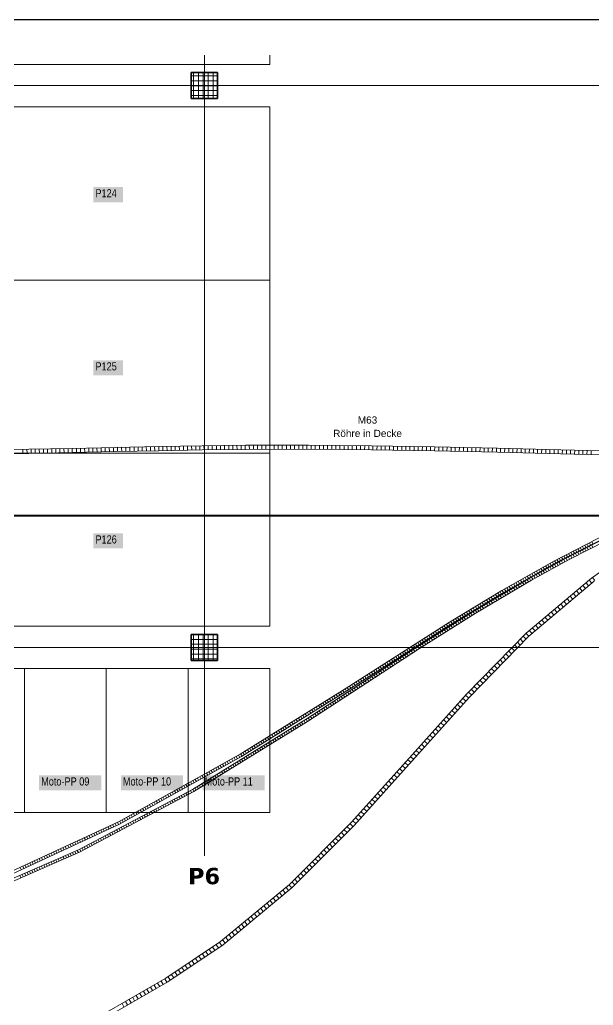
# Model space of a CAD drawing. Extents: x -882 to 613, y -179 to 366.
# Drawn here: x -178.9 to -3.4, y 63.8 to 365.5 of the extents above; entities that cross this region are included whole.
import ezdxf
from ezdxf.lldxf.tags import DXFTag

# ---------------------------------------------------------------- set-up
doc = ezdxf.new("R2010")
doc.units = 0
doc.layers.get('0').update_dxf_attribs({"lineweight": 13})
for name, color, linetype, lineweight, true_color in [('A-____-MATC-OTLN', 7, 'Strichpunkt - Mittel', 40, 0x0080ff), ('EL01_WAN_Röhre', 7, 'Continuous', 13, 0xff6666), ('EL01_WAN_Röhre Decke', 1, 'Continuous', 13, 0xff0000), ('EL01_WAN_Röhre Decke Typ', 1, 'Continuous', 13, 0xff0000), ('S-GRID-____-IDEN', 7, 'Continuous', 9, 0x5555aa)]:
    doc.layers.add(name, color=color, linetype=linetype, lineweight=lineweight, true_color=true_color)
for name, color, linetype, lineweight in [('C-PRKG-____-IDEN', 7, 'Continuous', 5), ('C-PRKG-____-OTLN', 7, 'Continuous', 9), ('S-COLS-____-MCUT', 7, 'Continuous', 35), ('S-COLS-____-OTLN', 7, 'Continuous', 9), ('S-GRID-____-OTLN', 7, 'Continuous', 5)]:
    doc.layers.add(name, color=color, linetype=linetype, lineweight=lineweight)
doc.styles.get("Standard").update_dxf_attribs({"font": 'arial.ttf'})
tags = doc.linetypes.add('_Rasterlinie_', pattern=[0.375, 0.2, -0.05, 0.075, -0.05]).pattern_tags.tags
tags[10:11] = [DXFTag(74, 4), DXFTag(75, 0), DXFTag(340, '0'), DXFTag(46, 1.0), DXFTag(50, 0.0), DXFTag(44, 0.0), DXFTag(45, 0.0)]
tags[8:9] = [DXFTag(74, 4), DXFTag(75, 0), DXFTag(340, '0'), DXFTag(46, 1.0), DXFTag(50, 0.0), DXFTag(44, 0.0), DXFTag(45, 0.0)]
tags[6:7] = [DXFTag(74, 4), DXFTag(75, 0), DXFTag(340, '0'), DXFTag(46, 1.0), DXFTag(50, 0.0), DXFTag(44, 0.0), DXFTag(45, 0.0)]
tags[4:5] = [DXFTag(74, 4), DXFTag(75, 0), DXFTag(340, '0'), DXFTag(46, 1.0), DXFTag(50, 0.0), DXFTag(44, 0.0), DXFTag(45, 0.0)]
tags = doc.linetypes.add('Strichpunkt - Mittel', pattern=[0.35, 0.15, -0.1, 0, -0.1]).pattern_tags.tags
tags[10:11] = [DXFTag(74, 4), DXFTag(75, 0), DXFTag(340, '0'), DXFTag(46, 1.0), DXFTag(50, 0.0), DXFTag(44, 0.0), DXFTag(45, 0.0)]
tags[8:9] = [DXFTag(74, 4), DXFTag(75, 0), DXFTag(340, '0'), DXFTag(46, 1.0), DXFTag(50, 0.0), DXFTag(44, 0.0), DXFTag(45, 0.0)]
tags[6:7] = [DXFTag(74, 4), DXFTag(75, 0), DXFTag(340, '0'), DXFTag(46, 1.0), DXFTag(50, 0.0), DXFTag(44, 0.0), DXFTag(45, 0.0)]
tags[4:5] = [DXFTag(74, 4), DXFTag(75, 0), DXFTag(340, '0'), DXFTag(46, 1.0), DXFTag(50, 0.0), DXFTag(44, 0.0), DXFTag(45, 0.0)]

# ---------------------------------------------------------------- blocks, each defined once
blk = doc.blocks.new('Referenz-A0UJ2JE1XE', base_point=(-855.98, -164.75))
at = {"layer": 'A-____-MATC-OTLN', "color": 0, "linetype": 'Strichpunkt - Mittel', "ltscale": 0.4}
blk.add_line((-855.98, 213.76), (368.1, 213.76), dxfattribs=at)
at = {"layer": 'C-PRKG-____-IDEN', "color": 7, "linetype": 'Continuous', "ltscale": 0.13, "true_color": 0xffffff}
for points in [[(-156.33, 309.67), (-147.25, 309.67), (-156.33, 314.27)], [(-147.25, 309.67), (-156.33, 314.27), (-147.25, 314.27)], [(-156.33, 256.69), (-147.25, 256.69), (-156.33, 261.28)], [(-147.25, 256.69), (-156.33, 261.28), (-147.25, 261.28)], [(-156.33, 203.7), (-147.25, 203.7), (-156.33, 208.29)], [(-147.25, 203.7), (-156.33, 208.29), (-147.25, 208.29)], [(-172.93, 129.61), (-153.91, 129.61), (-172.93, 134.2)], [(-153.91, 129.61), (-172.93, 134.2), (-153.91, 134.2)], [(-147.93, 129.61), (-128.91, 129.61), (-147.93, 134.2)], [(-128.91, 129.61), (-147.93, 134.2), (-128.91, 134.2)], [(-122.93, 129.61), (-103.91, 129.61), (-122.93, 134.2)], [(-103.91, 129.61), (-122.93, 134.2), (-103.91, 134.2)]]:
    blk.add_solid(points, dxfattribs=at)
at = {"layer": 'C-PRKG-____-OTLN', "color": 0, "linetype": 'Continuous', "ltscale": 0.13}
for p, q in [((-102.37, 354.65), (-102.37, 351.86)), ((-102.37, 351.86), (-102.37, 354.65)), ((-102.37, 354.65), (-102.37, 351.86)), ((-102.37, 351.86), (-202.37, 351.86)), ((-202.37, 351.86), (-102.37, 351.86)), ((-102.37, 351.86), (-202.37, 351.86)), ((-102.37, 351.86), (-102.37, 351.86)), ((-102.37, 338.83), (-202.37, 338.83)), ((-102.37, 338.83), (-202.37, 338.83)), ((-202.37, 338.83), (-102.37, 338.83)), ((-102.37, 338.83), (-102.37, 285.84)), ((-102.37, 285.84), (-102.37, 338.83)), ((-102.37, 338.83), (-102.37, 285.84)), ((-102.37, 338.83), (-102.37, 338.83)), ((-102.37, 285.84), (-202.37, 285.84)), ((-102.37, 285.84), (-202.37, 285.84)), ((-202.37, 285.84), (-102.37, 285.84)), ((-102.37, 285.84), (-202.37, 285.84)), ((-202.37, 285.84), (-102.37, 285.84)), ((-102.37, 285.84), (-202.37, 285.84)), ((-102.37, 285.84), (-102.37, 232.85)), ((-102.37, 232.85), (-102.37, 285.84)), ((-102.37, 285.84), (-102.37, 232.85)), ((-102.37, 285.84), (-102.37, 285.84)), ((-102.37, 285.84), (-102.37, 285.84)), ((-102.37, 232.85), (-202.37, 232.85)), ((-102.37, 232.85), (-202.37, 232.85)), ((-202.37, 232.85), (-102.37, 232.85)), ((-102.37, 232.85), (-202.37, 232.85)), ((-202.37, 232.85), (-102.37, 232.85)), ((-102.37, 232.85), (-202.37, 232.85)), ((-102.37, 232.85), (-102.37, 179.87)), ((-102.37, 179.86), (-102.37, 232.85)), ((-102.37, 232.85), (-102.37, 179.87)), ((-102.37, 232.85), (-102.37, 232.85)), ((-102.37, 232.85), (-102.37, 232.85)), ((-102.37, 179.87), (-202.37, 179.87)), ((-102.37, 179.87), (-202.37, 179.87)), ((-202.37, 179.86), (-102.37, 179.86)), ((-102.37, 179.86), (-102.37, 179.87)), ((-177.37, 166.87), (-202.37, 166.87)), ((-202.37, 166.87), (-177.37, 166.87)), ((-177.37, 166.86), (-202.37, 166.86)), ((-152.37, 166.87), (-177.37, 166.87)), ((-177.37, 166.87), (-152.37, 166.87)), ((-177.37, 166.87), (-177.37, 166.86)), ((-177.37, 166.86), (-177.37, 166.87)), ((-177.37, 166.86), (-177.37, 122.87)), ((-152.37, 166.86), (-177.37, 166.86)), ((-177.37, 166.86), (-177.37, 122.87)), ((-177.37, 122.87), (-177.37, 166.86)), ((-177.37, 166.86), (-177.37, 122.87)), ((-177.37, 122.87), (-177.37, 166.86)), ((-177.37, 166.86), (-177.37, 122.87)), ((-127.37, 166.87), (-152.37, 166.87)), ((-152.37, 166.87), (-127.37, 166.87)), ((-152.37, 166.87), (-152.37, 166.86)), ((-152.37, 166.86), (-152.37, 166.87)), ((-152.37, 166.86), (-152.37, 122.87)), ((-127.37, 166.86), (-152.37, 166.86)), ((-152.37, 166.86), (-152.37, 122.87)), ((-152.37, 122.87), (-152.37, 166.86)), ((-152.37, 166.86), (-152.37, 122.87)), ((-152.37, 122.87), (-152.37, 166.86)), ((-152.37, 166.86), (-152.37, 122.87)), ((-102.37, 166.87), (-127.37, 166.87)), ((-127.37, 166.87), (-102.37, 166.87)), ((-127.37, 166.87), (-127.37, 166.86)), ((-127.37, 166.86), (-127.37, 166.87)), ((-127.37, 166.86), (-127.37, 122.87)), ((-102.37, 166.86), (-127.37, 166.86)), ((-127.37, 166.86), (-127.37, 122.87)), ((-127.37, 122.87), (-127.37, 166.86)), ((-127.37, 166.86), (-127.37, 122.87)), ((-127.37, 122.87), (-127.37, 166.86)), ((-127.37, 166.86), (-127.37, 122.87)), ((-102.37, 166.86), (-102.37, 166.87)), ((-102.37, 166.86), (-102.37, 122.87)), ((-102.37, 122.87), (-102.37, 166.86)), ((-102.37, 166.86), (-102.37, 122.87)), ((-177.37, 122.87), (-202.37, 122.87)), ((-202.37, 122.87), (-177.37, 122.87)), ((-177.37, 122.87), (-202.37, 122.87)), ((-152.37, 122.87), (-177.37, 122.87)), ((-177.37, 122.87), (-152.37, 122.87)), ((-152.37, 122.87), (-177.37, 122.87)), ((-177.37, 122.87), (-177.37, 122.87)), ((-177.37, 122.87), (-177.37, 122.87)), ((-127.37, 122.87), (-152.37, 122.87)), ((-152.37, 122.87), (-127.37, 122.87)), ((-127.37, 122.87), (-152.37, 122.87)), ((-152.37, 122.87), (-152.37, 122.87)), ((-152.37, 122.87), (-152.37, 122.87)), ((-102.37, 122.87), (-127.37, 122.87)), ((-127.37, 122.87), (-102.37, 122.87)), ((-102.37, 122.87), (-127.37, 122.87)), ((-127.37, 122.87), (-127.37, 122.87)), ((-127.37, 122.87), (-127.37, 122.87)), ((-102.37, 122.87), (-102.37, 122.87))]:
    blk.add_line(p, q, dxfattribs=at)
at = {"layer": 'S-COLS-____-MCUT', "color": 0, "linetype": 'Continuous', "ltscale": 0.35}
for p, q in [((-118.37, 349.36), (-126.37, 349.36)), ((-126.37, 349.36), (-126.37, 341.36)), ((-118.37, 341.36), (-118.37, 349.36)), ((-126.37, 341.36), (-118.37, 341.36)), ((-118.37, 177.36), (-126.37, 177.36)), ((-126.37, 177.36), (-126.37, 169.36)), ((-118.37, 169.36), (-118.37, 177.36)), ((-126.37, 169.36), (-118.37, 169.36))]:
    blk.add_line(p, q, dxfattribs=at)
at = {"layer": 'S-COLS-____-OTLN', "color": 0, "linetype": 'Continuous', "ltscale": 0.13}
for p, q in [((-126.37, 348.33), (-118.37, 348.33)), ((-125.71, 341.36), (-125.71, 349.36)), ((-124.21, 341.36), (-124.21, 349.36)), ((-122.71, 341.36), (-122.71, 349.36)), ((-121.21, 341.36), (-121.21, 349.36)), ((-119.71, 341.36), (-119.71, 349.36)), ((-126.37, 346.83), (-118.37, 346.83)), ((-126.37, 345.33), (-118.37, 345.33)), ((-126.37, 343.83), (-118.37, 343.83)), ((-126.37, 342.33), (-118.37, 342.33)), ((-126.37, 177.33), (-118.37, 177.33)), ((-126.37, 175.83), (-118.37, 175.83)), ((-125.71, 169.36), (-125.71, 177.36)), ((-124.21, 169.36), (-124.21, 177.36)), ((-122.71, 169.36), (-122.71, 177.36)), ((-121.21, 169.36), (-121.21, 177.36)), ((-119.71, 169.36), (-119.71, 177.36)), ((-126.37, 174.33), (-118.37, 174.33)), ((-126.37, 172.83), (-118.37, 172.83)), ((-126.37, 171.33), (-118.37, 171.33)), ((-126.37, 169.83), (-118.37, 169.83))]:
    blk.add_line(p, q, dxfattribs=at)
at = {"layer": 'S-GRID-____-OTLN', "color": 0, "linetype": '_Rasterlinie_', "ltscale": 0.13}
for p, q in [((-122.37, 109.57), (-122.37, 354.65)), ((-855.98, 345.36), (38.06, 345.36)), ((-855.98, 173.36), (368.1, 173.36))]:
    blk.add_line(p, q, dxfattribs=at)
at = {"layer": 'C-PRKG-____-IDEN', "color": 0, "linetype": 'Continuous', "ltscale": 0.13, "char_height": 2.5, "attachment_point": 1}
for s, insert in [('{\\W0.8;\\fArial;P124}', (-155.7, 313.65)), ('{\\W0.8;\\fArial;P125}', (-155.7, 260.66)), ('{\\W0.8;\\fArial;P126}', (-155.7, 207.67)), ('{\\W0.8;\\fArial;Moto-PP 09}', (-172.3, 133.58)), ('{\\W0.8;\\fArial;Moto-PP 10}', (-147.3, 133.58)), ('{\\W0.8;\\fArial;Moto-PP 11}', (-122.3, 133.58))]:
    blk.add_mtext(s, dxfattribs=dict(at, insert=insert))
at = {"layer": 'S-GRID-____-IDEN', "color": 0, "linetype": 'Continuous', "lineweight": 5, "ltscale": 0.13, "insert": (-127.37, 105.86), "char_height": 5, "attachment_point": 1}
blk.add_mtext('{\\fVerdana|b1|i0;P6}', dxfattribs=at)
blk = doc.blocks.new('Flexrohr-A0UJ2JF7XE', base_point=(-297.98, -71.15))
at = {"color": 0, "linetype": 'ByBlock', "lineweight": -2, "ltscale": 0.13}
for p, q in [((4.6, 200.6), (-3.93, 194.6)), ((-3.93, 194.6), (-23.94, 177.68)), ((-3.14, 193.62), (-23.08, 176.76)), ((-5.6, 193.14), (-4.86, 192.22)), ((-4.64, 193.96), (-3.89, 193.03)), ((-3.66, 194.75), (-2.92, 193.82)), ((-8.49, 190.7), (-7.74, 189.78)), ((-7.53, 191.51), (-6.78, 190.6)), ((-6.57, 192.33), (-5.82, 191.41)), ((-12.35, 187.43), (-11.58, 186.53)), ((-11.38, 188.25), (-10.62, 187.35)), ((-10.42, 189.06), (-9.66, 188.16)), ((-9.46, 189.88), (-8.7, 188.97)), ((-16.2, 184.17), (-15.42, 183.28)), ((-15.24, 184.99), (-14.46, 184.1)), ((-14.27, 185.8), (-13.5, 184.91)), ((-13.31, 186.62), (-12.54, 185.72)), ((-19.09, 181.73), (-18.3, 180.85)), ((-18.13, 182.54), (-17.34, 181.66)), ((-17.17, 183.36), (-16.38, 182.47)), ((-22.95, 178.47), (-22.14, 177.6)), ((-21.98, 179.28), (-21.18, 178.41)), ((-21.02, 180.1), (-20.22, 179.22)), ((-20.06, 180.91), (-19.26, 180.04)), ((-23.94, 177.68), (-42.21, 159.01)), ((-23.08, 176.76), (-41.29, 158.15)), ((-25.68, 175.85), (-24.86, 174.99)), ((-24.79, 176.75), (-23.98, 175.89)), ((-23.91, 177.65), (-23.1, 176.79)), ((-29.21, 172.24), (-28.38, 171.39)), ((-28.32, 173.14), (-27.5, 172.29)), ((-27.44, 174.05), (-26.62, 173.19)), ((-26.56, 174.95), (-25.74, 174.09)), ((-31.86, 169.54), (-31.02, 168.69)), ((-30.97, 170.44), (-30.14, 169.59)), ((-30.09, 171.34), (-29.26, 170.49)), ((-34.5, 166.83), (-33.66, 166)), ((-33.62, 167.73), (-32.78, 166.9)), ((-32.74, 168.64), (-31.9, 167.8)), ((-38.03, 163.22), (-37.18, 162.4)), ((-37.15, 164.13), (-36.3, 163.3)), ((-36.27, 165.03), (-35.42, 164.2)), ((-35.39, 165.93), (-34.54, 165.1)), ((-40.68, 160.52), (-39.82, 159.7)), ((-39.8, 161.42), (-38.94, 160.6)), ((-38.92, 162.32), (-38.06, 161.5)), ((-42.21, 159.01), (-59.71, 139.43)), ((-41.29, 158.15), (-58.77, 138.59)), ((-43.28, 157.76), (-42.41, 156.96)), ((-42.44, 158.7), (-41.57, 157.89)), ((-41.57, 159.62), (-40.7, 158.81)), ((-46.64, 154), (-45.77, 153.2)), ((-45.8, 154.94), (-44.93, 154.14)), ((-44.96, 155.88), (-44.09, 155.08)), ((-44.12, 156.82), (-43.25, 156.02)), ((-49.16, 151.18), (-48.28, 150.38)), ((-48.32, 152.12), (-47.45, 151.32)), ((-47.48, 153.06), (-46.61, 152.26)), ((-51.68, 148.36), (-50.8, 147.57)), ((-50.84, 149.3), (-49.96, 148.5)), ((-50, 150.24), (-49.12, 149.44)), ((-54.2, 145.55), (-53.32, 144.75)), ((-53.36, 146.49), (-52.48, 145.69)), ((-52.52, 147.42), (-51.64, 146.63)), ((-56.72, 142.73), (-55.84, 141.93)), ((-55.88, 143.67), (-55, 142.87)), ((-55.04, 144.61), (-54.16, 143.81)), ((-59.71, 139.43), (-77.42, 119.75)), ((-60.08, 138.97), (-59.2, 138.18)), ((-59.24, 139.91), (-58.36, 139.11)), ((-58.4, 140.85), (-57.52, 140.05)), ((-57.56, 141.79), (-56.68, 140.99)), ((-58.77, 138.59), (-76.51, 118.88)), ((-62.61, 136.16), (-61.73, 135.37)), ((-61.76, 137.1), (-60.88, 136.3)), ((-60.92, 138.03), (-60.04, 137.24)), ((-65.13, 133.35), (-64.26, 132.55)), ((-64.29, 134.29), (-63.41, 133.49)), ((-63.45, 135.22), (-62.57, 134.43)), ((-67.66, 130.54), (-66.79, 129.74)), ((-66.82, 131.48), (-65.94, 130.68)), ((-65.97, 132.42), (-65.1, 131.62)), ((-71.03, 126.8), (-70.16, 125.99)), ((-70.19, 127.73), (-69.32, 126.93)), ((-69.34, 128.67), (-68.47, 127.87)), ((-68.5, 129.61), (-67.63, 128.8)), ((-73.55, 123.99), (-72.69, 123.18)), ((-72.71, 124.93), (-71.85, 124.12)), ((-71.87, 125.86), (-71, 125.06)), ((-76.08, 121.18), (-75.22, 120.37)), ((-75.24, 122.12), (-74.38, 121.31)), ((-74.4, 123.05), (-73.53, 122.24)), ((-77.42, 119.75), (-96.32, 100.77)), ((-76.51, 118.88), (-95.47, 99.84)), ((-78.67, 118.44), (-77.82, 117.62)), ((-77.79, 119.33), (-76.93, 118.51)), ((-76.92, 120.25), (-76.06, 119.43)), ((-82.22, 114.87), (-81.38, 114.04)), ((-81.34, 115.76), (-80.49, 114.94)), ((-80.45, 116.66), (-79.6, 115.83)), ((-79.56, 117.55), (-78.71, 116.73)), ((-84.89, 112.2), (-84.05, 111.36)), ((-84, 113.09), (-83.16, 112.25)), ((-83.11, 113.98), (-82.27, 113.15)), ((-88.44, 108.63), (-87.61, 107.78)), ((-87.55, 109.52), (-86.72, 108.68)), ((-86.66, 110.42), (-85.83, 109.57)), ((-85.77, 111.31), (-84.94, 110.47)), ((-91.1, 105.96), (-90.28, 105.1)), ((-90.21, 106.85), (-89.39, 105.99)), ((-89.32, 107.74), (-88.5, 106.89)), ((-93.76, 103.28), (-92.96, 102.42)), ((-92.87, 104.18), (-92.06, 103.31)), ((-91.99, 105.07), (-91.17, 104.21)), ((-96.32, 100.77), (-117.39, 83.29)), ((-95.47, 99.84), (-116.63, 82.28)), ((-97.4, 99.82), (-96.61, 98.94)), ((-96.44, 100.62), (-95.64, 99.75)), ((-95.54, 101.5), (-94.74, 100.63)), ((-94.65, 102.39), (-93.85, 101.52)), ((-101.28, 96.61), (-100.5, 95.72)), ((-100.31, 97.41), (-99.53, 96.52)), ((-99.34, 98.21), (-98.55, 97.33)), ((-98.37, 99.02), (-97.58, 98.13)), ((-104.18, 94.2), (-103.41, 93.3)), ((-103.21, 95), (-102.44, 94.1)), ((-102.24, 95.81), (-101.47, 94.91)), ((-108.05, 90.99), (-107.3, 90.07)), ((-107.08, 91.79), (-106.33, 90.88)), ((-106.12, 92.59), (-105.35, 91.69)), ((-105.15, 93.4), (-104.38, 92.49)), ((-111.92, 87.78), (-111.18, 86.85)), ((-110.95, 88.58), (-110.21, 87.66)), ((-109.99, 89.38), (-109.24, 88.46)), ((-109.02, 90.18), (-108.27, 89.27)), ((-115.79, 84.56), (-115.07, 83.62)), ((-114.83, 85.37), (-114.1, 84.43)), ((-113.86, 86.17), (-113.13, 85.24)), ((-112.89, 86.97), (-112.16, 86.04)), ((-117.39, 83.29), (-134.19, 72.06)), ((-116.63, 82.28), (-133.53, 70.99)), ((-119.85, 81.6), (-119.14, 80.65)), ((-118.8, 82.3), (-118.09, 81.35)), ((-117.76, 83), (-117.04, 82.05)), ((-116.76, 83.76), (-116.04, 82.82)), ((-124.03, 78.81), (-123.35, 77.84)), ((-122.98, 79.51), (-122.3, 78.54)), ((-121.94, 80.2), (-121.25, 79.24)), ((-120.89, 80.9), (-120.19, 79.94)), ((-128.2, 76.02), (-127.55, 75.03)), ((-127.16, 76.71), (-126.5, 75.73)), ((-126.12, 77.41), (-125.45, 76.43)), ((-125.07, 78.11), (-124.4, 77.14)), ((-133.43, 72.52), (-132.8, 71.52)), ((-132.38, 73.22), (-131.75, 72.22)), ((-131.34, 73.92), (-130.7, 72.92)), ((-130.29, 74.62), (-129.65, 73.63)), ((-129.25, 75.32), (-128.6, 74.33)), ((-134.19, 72.06), (-152.17, 61.71)), ((-133.53, 70.99), (-151.57, 60.6)), ((-137.76, 69.96), (-137.14, 68.95)), ((-136.67, 70.59), (-136.05, 69.58)), ((-135.58, 71.22), (-134.96, 70.21)), ((-134.49, 71.85), (-133.86, 70.84)), ((-143.21, 66.82), (-142.61, 65.8)), ((-142.12, 67.45), (-141.52, 66.43)), ((-141.03, 68.08), (-140.42, 67.06)), ((-139.94, 68.71), (-139.33, 67.69)), ((-138.85, 69.34), (-138.24, 68.32)), ((-147.57, 64.31), (-146.99, 63.28)), ((-146.48, 64.94), (-145.89, 63.91)), ((-145.39, 65.57), (-144.8, 64.54)), ((-144.3, 66.2), (-143.71, 65.17))]:
    blk.add_line(p, q, dxfattribs=at)
blk = doc.blocks.new('Flexrohr-A0UJ2JGBXE', base_point=(-346.19, 65.98))
at = {"color": 0, "linetype": 'ByBlock', "lineweight": -2, "ltscale": 0.13}
for p, q in [((0.52, 206.9), (-11.14, 201.01)), ((0.87, 206.18), (-10.77, 200.3)), ((-8.16, 202.48), (-7.82, 201.82)), ((-7.45, 202.85), (-7.11, 202.18)), ((-6.73, 203.21), (-6.39, 202.54)), ((-6.02, 203.57), (-5.68, 202.9)), ((-5.31, 203.93), (-4.97, 203.26)), ((-4.59, 204.29), (-4.26, 203.62)), ((-3.88, 204.65), (-3.54, 203.98)), ((-11.14, 201.01), (-22.7, 194.66)), ((-10.77, 200.3), (-22.31, 193.96)), ((-13.83, 199.5), (-13.47, 198.84)), ((-13.13, 199.89), (-12.77, 199.22)), ((-12.43, 200.27), (-12.07, 199.61)), ((-11.72, 200.66), (-11.37, 199.99)), ((-11.02, 201.04), (-10.67, 200.37)), ((-10.31, 201.4), (-9.96, 200.73)), ((-9.59, 201.76), (-9.24, 201.09)), ((-8.88, 202.12), (-8.53, 201.46)), ((-19.44, 196.42), (-19.07, 195.76)), ((-18.74, 196.81), (-18.37, 196.15)), ((-18.04, 197.19), (-17.67, 196.53)), ((-17.34, 197.58), (-16.97, 196.92)), ((-16.63, 197.96), (-16.27, 197.3)), ((-15.93, 198.35), (-15.57, 197.69)), ((-15.23, 198.73), (-14.87, 198.07)), ((-14.53, 199.12), (-14.17, 198.46)), ((-22.7, 194.66), (-39.92, 184.45)), ((-22.31, 193.96), (-39.5, 183.77)), ((-25.01, 193.26), (-24.63, 192.61)), ((-24.32, 193.67), (-23.94, 193.02)), ((-23.63, 194.08), (-23.26, 193.43)), ((-22.94, 194.49), (-22.57, 193.83)), ((-22.25, 194.88), (-21.87, 194.23)), ((-21.55, 195.26), (-21.17, 194.61)), ((-20.84, 195.65), (-20.47, 195)), ((-20.14, 196.04), (-19.77, 195.38)), ((-29.83, 190.41), (-29.44, 189.76)), ((-29.14, 190.81), (-28.76, 190.17)), ((-28.45, 191.22), (-28.07, 190.57)), ((-27.76, 191.63), (-27.38, 190.98)), ((-27.07, 192.04), (-26.69, 191.39)), ((-26.38, 192.45), (-26.01, 191.8)), ((-25.7, 192.85), (-25.32, 192.2)), ((-35.33, 187.14), (-34.94, 186.5)), ((-34.64, 187.55), (-34.26, 186.91)), ((-33.95, 187.96), (-33.57, 187.31)), ((-33.27, 188.37), (-32.88, 187.72)), ((-32.58, 188.77), (-32.19, 188.13)), ((-31.89, 189.18), (-31.51, 188.54)), ((-31.2, 189.59), (-30.82, 188.94)), ((-30.51, 190), (-30.13, 189.35)), ((-39.92, 184.45), (-57.03, 173.66)), ((-40.14, 184.28), (-39.75, 183.64)), ((-39.46, 184.69), (-39.07, 184.05)), ((-38.77, 185.1), (-38.38, 184.46)), ((-38.08, 185.51), (-37.69, 184.87)), ((-37.39, 185.92), (-37, 185.28)), ((-36.71, 186.33), (-36.32, 185.68)), ((-36.02, 186.73), (-35.63, 186.09)), ((-39.5, 183.77), (-56.6, 172.99)), ((-44.88, 181.29), (-44.48, 180.65)), ((-44.2, 181.72), (-43.81, 181.08)), ((-43.53, 182.15), (-43.13, 181.51)), ((-42.85, 182.57), (-42.46, 181.93)), ((-42.17, 183), (-41.78, 182.36)), ((-41.5, 183.43), (-41.1, 182.79)), ((-40.82, 183.85), (-40.43, 183.21)), ((-49.62, 178.31), (-49.22, 177.67)), ((-48.94, 178.73), (-48.54, 178.1)), ((-48.27, 179.16), (-47.87, 178.52)), ((-47.59, 179.59), (-47.19, 178.95)), ((-46.91, 180.01), (-46.51, 179.38)), ((-46.23, 180.44), (-45.84, 179.8)), ((-45.56, 180.87), (-45.16, 180.23)), ((-54.36, 175.32), (-53.95, 174.69)), ((-53.68, 175.75), (-53.28, 175.11)), ((-53, 176.17), (-52.6, 175.54)), ((-52.33, 176.6), (-51.92, 175.97)), ((-51.65, 177.03), (-51.25, 176.39)), ((-50.97, 177.45), (-50.57, 176.82)), ((-50.3, 177.88), (-49.89, 177.24)), ((-57.03, 173.66), (-91.27, 151.38)), ((-56.6, 172.99), (-90.84, 150.7)), ((-59.07, 172.3), (-58.67, 171.67)), ((-58.4, 172.74), (-58, 172.11)), ((-57.73, 173.18), (-57.33, 172.54)), ((-57.06, 173.61), (-56.66, 172.98)), ((-56.39, 174.04), (-55.98, 173.41)), ((-55.71, 174.47), (-55.3, 173.83)), ((-55.03, 174.89), (-54.63, 174.26)), ((-63.77, 169.25), (-63.36, 168.62)), ((-63.1, 169.69), (-62.69, 169.05)), ((-62.43, 170.12), (-62.02, 169.49)), ((-61.76, 170.56), (-61.35, 169.93)), ((-61.09, 171), (-60.68, 170.36)), ((-60.42, 171.43), (-60.01, 170.8)), ((-59.75, 171.87), (-59.34, 171.24)), ((-68.46, 166.2), (-68.05, 165.56)), ((-67.79, 166.63), (-67.38, 166)), ((-67.12, 167.07), (-66.71, 166.44)), ((-66.45, 167.5), (-66.04, 166.87)), ((-65.78, 167.94), (-65.37, 167.31)), ((-65.11, 168.38), (-64.7, 167.74)), ((-64.44, 168.81), (-64.03, 168.18)), ((-73.15, 163.14), (-72.75, 162.51)), ((-72.48, 163.58), (-72.08, 162.94)), ((-71.81, 164.01), (-71.41, 163.38)), ((-71.14, 164.45), (-70.74, 163.82)), ((-70.47, 164.89), (-70.07, 164.25)), ((-69.8, 165.32), (-69.4, 164.69)), ((-69.13, 165.76), (-68.73, 165.13)), ((-77.85, 160.09), (-77.44, 159.45)), ((-77.18, 160.52), (-76.77, 159.89)), ((-76.51, 160.96), (-76.1, 160.33)), ((-75.83, 161.4), (-75.43, 160.76)), ((-75.16, 161.83), (-74.76, 161.2)), ((-74.49, 162.27), (-74.09, 161.64)), ((-73.82, 162.71), (-73.42, 162.07)), ((-82.54, 157.03), (-82.13, 156.4)), ((-81.87, 157.47), (-81.46, 156.84)), ((-81.2, 157.91), (-80.79, 157.27)), ((-80.53, 158.34), (-80.12, 157.71)), ((-79.86, 158.78), (-79.45, 158.14)), ((-79.19, 159.22), (-78.78, 158.58)), ((-78.52, 159.65), (-78.11, 159.02)), ((-87.23, 153.98), (-86.83, 153.34)), ((-86.56, 154.42), (-86.16, 153.78)), ((-85.89, 154.85), (-85.49, 154.22)), ((-85.22, 155.29), (-84.82, 154.65)), ((-84.55, 155.72), (-84.15, 155.09)), ((-83.88, 156.16), (-83.48, 155.53)), ((-83.21, 156.6), (-82.8, 155.96)), ((-91.27, 151.38), (-126, 129.9)), ((-91.93, 150.94), (-91.53, 150.31)), ((-91.25, 151.36), (-90.85, 150.73)), ((-90.58, 151.8), (-90.18, 151.16)), ((-89.91, 152.23), (-89.51, 151.6)), ((-89.24, 152.67), (-88.84, 152.04)), ((-88.57, 153.11), (-88.17, 152.47)), ((-87.9, 153.54), (-87.5, 152.91)), ((-90.84, 150.7), (-125.6, 129.21)), ((-96.69, 148), (-96.3, 147.36)), ((-96.01, 148.42), (-95.62, 147.78)), ((-95.33, 148.84), (-94.93, 148.2)), ((-94.65, 149.26), (-94.25, 148.62)), ((-93.97, 149.68), (-93.57, 149.04)), ((-93.29, 150.1), (-92.89, 149.46)), ((-92.61, 150.52), (-92.21, 149.88)), ((-101.45, 145.05), (-101.06, 144.41)), ((-100.77, 145.47), (-100.38, 144.83)), ((-100.09, 145.89), (-99.7, 145.25)), ((-99.41, 146.31), (-99.02, 145.67)), ((-98.73, 146.73), (-98.34, 146.1)), ((-98.05, 147.16), (-97.66, 146.52)), ((-97.37, 147.58), (-96.98, 146.94)), ((-106.22, 142.11), (-105.82, 141.47)), ((-105.54, 142.53), (-105.14, 141.89)), ((-104.86, 142.95), (-104.46, 142.31)), ((-104.18, 143.37), (-103.78, 142.73)), ((-103.5, 143.79), (-103.1, 143.15)), ((-102.82, 144.21), (-102.42, 143.57)), ((-102.13, 144.63), (-101.74, 143.99)), ((-110.98, 139.16), (-110.59, 138.52)), ((-110.3, 139.58), (-109.91, 138.94)), ((-109.62, 140), (-109.23, 139.36)), ((-108.94, 140.43), (-108.55, 139.78)), ((-108.26, 140.85), (-107.87, 140.2)), ((-107.58, 141.27), (-107.19, 140.62)), ((-106.9, 141.69), (-106.51, 141.04)), ((-116.42, 135.8), (-116.03, 135.15)), ((-115.74, 136.22), (-115.35, 135.57)), ((-115.06, 136.64), (-114.67, 135.99)), ((-114.38, 137.06), (-113.99, 136.41)), ((-113.7, 137.48), (-113.31, 136.83)), ((-113.02, 137.9), (-112.63, 137.26)), ((-112.34, 138.32), (-111.95, 137.68)), ((-111.66, 138.74), (-111.27, 138.1)), ((-121.18, 132.85), (-120.8, 132.2)), ((-120.5, 133.27), (-120.12, 132.62)), ((-119.82, 133.7), (-119.44, 133.05)), ((-119.14, 134.12), (-118.76, 133.47)), ((-118.46, 134.54), (-118.08, 133.89)), ((-117.78, 134.96), (-117.4, 134.31)), ((-117.1, 135.38), (-116.72, 134.73)), ((-126, 129.9), (-160.9, 111.37)), ((-125.94, 129.91), (-125.56, 129.26)), ((-125.26, 130.33), (-124.88, 129.68)), ((-124.58, 130.75), (-124.2, 130.1)), ((-123.9, 131.17), (-123.52, 130.52)), ((-123.22, 131.59), (-122.84, 130.94)), ((-122.54, 132.01), (-122.16, 131.36)), ((-121.86, 132.43), (-121.48, 131.78)), ((-125.6, 129.21), (-160.56, 110.65)), ((-131.58, 126.91), (-131.22, 126.25)), ((-130.88, 127.28), (-130.51, 126.63)), ((-130.17, 127.66), (-129.8, 127)), ((-129.47, 128.03), (-129.1, 127.38)), ((-128.76, 128.41), (-128.39, 127.75)), ((-128.05, 128.78), (-127.68, 128.13)), ((-127.35, 129.16), (-126.98, 128.5)), ((-126.64, 129.53), (-126.27, 128.88)), ((-137.23, 123.91), (-136.87, 123.25)), ((-136.52, 124.29), (-136.16, 123.63)), ((-135.82, 124.66), (-135.46, 124)), ((-135.11, 125.04), (-134.75, 124.38)), ((-134.41, 125.41), (-134.04, 124.75)), ((-133.7, 125.79), (-133.34, 125.13)), ((-132.99, 126.16), (-132.63, 125.5)), ((-132.29, 126.53), (-131.92, 125.88)), ((-142.88, 120.92), (-142.52, 120.25)), ((-142.17, 121.29), (-141.82, 120.63)), ((-141.46, 121.67), (-141.11, 121)), ((-140.76, 122.04), (-140.4, 121.38)), ((-140.05, 122.41), (-139.7, 121.75)), ((-139.35, 122.79), (-138.99, 122.13)), ((-138.64, 123.16), (-138.28, 122.5)), ((-137.93, 123.54), (-137.58, 122.88)), ((-148.52, 117.92), (-148.18, 117.25)), ((-147.82, 118.29), (-147.47, 117.63)), ((-147.11, 118.67), (-146.76, 118)), ((-146.4, 119.04), (-146.06, 118.38)), ((-145.7, 119.42), (-145.35, 118.75)), ((-144.99, 119.79), (-144.64, 119.13)), ((-144.29, 120.17), (-143.94, 119.5)), ((-143.58, 120.54), (-143.23, 119.88)), ((-154.17, 114.92), (-153.83, 114.25)), ((-153.46, 115.3), (-153.13, 114.62)), ((-152.76, 115.67), (-152.42, 115)), ((-152.05, 116.05), (-151.71, 115.38)), ((-151.35, 116.42), (-151.01, 115.75)), ((-150.64, 116.8), (-150.3, 116.13)), ((-149.93, 117.17), (-149.59, 116.5)), ((-149.23, 117.54), (-148.88, 116.88)), ((-159.81, 111.93), (-159.49, 111.25)), ((-159.11, 112.3), (-158.78, 111.62)), ((-158.4, 112.67), (-158.07, 112)), ((-157.7, 113.05), (-157.37, 112.37)), ((-156.99, 113.42), (-156.66, 112.75)), ((-156.29, 113.8), (-155.95, 113.12)), ((-155.58, 114.17), (-155.25, 113.5)), ((-154.87, 114.55), (-154.54, 113.87)), ((-160.9, 111.37), (-196.7, 95.81)), ((-160.56, 110.65), (-196.41, 95.06)), ((-167.1, 108.66), (-166.78, 107.97)), ((-166.36, 108.97), (-166.05, 108.29)), ((-165.63, 109.29), (-165.31, 108.61)), ((-164.9, 109.61), (-164.58, 108.93)), ((-164.17, 109.93), (-163.85, 109.25)), ((-163.44, 110.25), (-163.11, 109.57)), ((-162.7, 110.57), (-162.38, 109.89)), ((-161.97, 110.88), (-161.65, 110.21)), ((-161.24, 111.2), (-160.91, 110.53)), ((-160.52, 111.55), (-160.19, 110.87)), ((-173.69, 105.79), (-173.38, 105.1)), ((-172.95, 106.11), (-172.65, 105.42)), ((-172.22, 106.43), (-171.91, 105.74)), ((-171.49, 106.75), (-171.18, 106.06)), ((-170.76, 107.06), (-170.45, 106.38)), ((-170.02, 107.38), (-169.71, 106.7)), ((-169.29, 107.7), (-168.98, 107.02)), ((-168.56, 108.02), (-168.25, 107.34)), ((-167.83, 108.34), (-167.51, 107.66)), ((-178.81, 103.56), (-178.51, 102.87)), ((-178.08, 103.88), (-177.78, 103.19)), ((-177.35, 104.2), (-177.04, 103.51)), ((-176.61, 104.52), (-176.31, 103.83)), ((-175.88, 104.84), (-175.58, 104.15)), ((-175.15, 105.15), (-174.84, 104.47)), ((-174.42, 105.47), (-174.11, 104.79))]:
    blk.add_line(p, q, dxfattribs=at)
blk = doc.blocks.new('Flexrohr-A0UJ2JHNXE', base_point=(-210.06, 230.77))
at = {"color": 0, "linetype": 'ByBlock', "lineweight": -2, "ltscale": 0.13}
for p, q in [((-176.11, 234.01), (-189.36, 233.8)), ((-176.09, 232.75), (-189.34, 232.54)), ((-177.91, 233.94), (-177.89, 232.76)), ((-176.65, 233.97), (-176.63, 232.78)), ((-162.86, 234.28), (-176.11, 234.01)), ((-162.83, 233.02), (-176.09, 232.75)), ((-175.39, 233.99), (-175.37, 232.8)), ((-174.13, 234.01), (-174.11, 232.83)), ((-172.87, 234.04), (-172.85, 232.86)), ((-171.61, 234.07), (-171.59, 232.88)), ((-170.35, 234.09), (-170.33, 232.91)), ((-169.09, 234.12), (-169.07, 232.93)), ((-167.84, 234.14), (-167.81, 232.96)), ((-166.58, 234.17), (-166.55, 232.98)), ((-165.32, 234.19), (-165.29, 233.01)), ((-164.06, 234.22), (-164.03, 233.04)), ((-149.6, 234.57), (-162.86, 234.28)), ((-149.58, 233.32), (-162.83, 233.02)), ((-162.8, 234.25), (-162.77, 233.06)), ((-161.54, 234.27), (-161.51, 233.09)), ((-160.28, 234.3), (-160.25, 233.12)), ((-159.02, 234.33), (-158.99, 233.15)), ((-157.76, 234.36), (-157.74, 233.17)), ((-156.5, 234.39), (-156.48, 233.2)), ((-155.24, 234.41), (-155.22, 233.23)), ((-153.98, 234.44), (-153.96, 233.26)), ((-152.72, 234.47), (-152.7, 233.28)), ((-151.46, 234.5), (-151.44, 233.31)), ((-150.2, 234.52), (-150.18, 233.34)), ((-136.35, 234.85), (-149.6, 234.57)), ((-136.32, 233.59), (-149.58, 233.32)), ((-148.94, 234.55), (-148.92, 233.37)), ((-147.68, 234.58), (-147.66, 233.39)), ((-146.42, 234.6), (-146.4, 233.42)), ((-145.16, 234.63), (-145.14, 233.45)), ((-143.9, 234.66), (-143.88, 233.47)), ((-142.64, 234.68), (-142.62, 233.5)), ((-141.38, 234.71), (-141.36, 233.53)), ((-140.13, 234.74), (-140.1, 233.55)), ((-138.87, 234.76), (-138.84, 233.58)), ((-137.61, 234.79), (-137.58, 233.61)), ((-123.09, 235.09), (-136.35, 234.85)), ((-136.35, 234.82), (-136.32, 233.63)), ((-123.07, 233.83), (-136.32, 233.59)), ((-135.09, 234.84), (-135.06, 233.65)), ((-133.83, 234.86), (-133.8, 233.68)), ((-132.57, 234.88), (-132.54, 233.7)), ((-131.31, 234.91), (-131.28, 233.72)), ((-130.05, 234.93), (-130.03, 233.74)), ((-128.79, 234.95), (-128.77, 233.77)), ((-127.53, 234.97), (-127.51, 233.79)), ((-126.27, 234.99), (-126.25, 233.81)), ((-125.01, 235.02), (-124.99, 233.83)), ((-123.75, 235.04), (-123.73, 233.85)), ((-109.82, 235.24), (-123.09, 235.09)), ((-109.81, 233.98), (-123.07, 233.83)), ((-122.49, 235.06), (-122.47, 233.87)), ((-121.22, 235.07), (-121.21, 233.89)), ((-119.96, 235.09), (-119.95, 233.9)), ((-118.7, 235.1), (-118.69, 233.92)), ((-117.44, 235.12), (-117.43, 233.93)), ((-116.18, 235.13), (-116.17, 233.95)), ((-114.92, 235.14), (-114.91, 233.96)), ((-113.66, 235.16), (-113.65, 233.97)), ((-112.4, 235.17), (-112.39, 233.99)), ((-111.14, 235.19), (-111.13, 234)), ((-109.88, 235.2), (-109.87, 234.02)), ((-90.53, 235.28), (-109.82, 235.24)), ((-90.53, 234.02), (-109.81, 233.98)), ((-108.62, 235.21), (-108.61, 234.02)), ((-107.36, 235.21), (-107.36, 234.02)), ((-106.1, 235.21), (-106.1, 234.03)), ((-104.84, 235.21), (-104.84, 234.03)), ((-103.58, 235.21), (-103.58, 234.03)), ((-102.32, 235.22), (-102.32, 234.03)), ((-101.06, 235.22), (-101.06, 234.04)), ((-99.8, 235.22), (-99.8, 234.04)), ((-98.54, 235.22), (-98.54, 234.04)), ((-97.28, 235.23), (-97.28, 234.04)), ((-96.02, 235.23), (-96.02, 234.04)), ((-94.76, 235.23), (-94.76, 234.05)), ((-93.5, 235.23), (-93.5, 234.05)), ((-92.24, 235.24), (-92.24, 234.05)), ((-90.98, 235.24), (-90.98, 234.05)), ((-71.23, 235.12), (-90.53, 235.28)), ((-71.25, 233.86), (-90.53, 234.02)), ((-89.72, 235.23), (-89.72, 234.05)), ((-88.46, 235.22), (-88.46, 234.04)), ((-87.2, 235.21), (-87.2, 234.03)), ((-85.94, 235.2), (-85.94, 234.02)), ((-84.68, 235.19), (-84.68, 234.01)), ((-83.42, 235.18), (-83.42, 234)), ((-82.16, 235.17), (-82.16, 233.98)), ((-80.9, 235.16), (-80.9, 233.97)), ((-79.64, 235.15), (-79.64, 233.96)), ((-78.37, 235.14), (-78.39, 233.95)), ((-77.11, 235.13), (-77.13, 233.94)), ((-75.85, 235.12), (-75.87, 233.93)), ((-74.59, 235.11), (-74.61, 233.92)), ((-73.33, 235.1), (-73.35, 233.91)), ((-72.07, 235.08), (-72.09, 233.9)), ((-51.96, 233.54), (-71.25, 233.86)), ((-51.94, 234.8), (-71.23, 235.12)), ((-70.81, 235.07), (-70.83, 233.89)), ((-69.55, 235.05), (-69.57, 233.87)), ((-68.29, 235.03), (-68.31, 233.85)), ((-67.03, 235.01), (-67.05, 233.82)), ((-65.77, 234.99), (-65.79, 233.8)), ((-64.51, 234.97), (-64.53, 233.78)), ((-63.25, 234.95), (-63.27, 233.76)), ((-61.99, 234.93), (-62.01, 233.74)), ((-60.73, 234.91), (-60.75, 233.72)), ((-59.47, 234.89), (-59.49, 233.7)), ((-58.21, 234.87), (-58.23, 233.68)), ((-56.95, 234.84), (-56.97, 233.66)), ((-55.69, 234.82), (-55.71, 233.64)), ((-54.43, 234.8), (-54.45, 233.62)), ((-53.17, 234.78), (-53.2, 233.6)), ((-32.68, 233.12), (-51.96, 233.54)), ((-32.65, 234.38), (-51.94, 234.8)), ((-51.91, 234.76), (-51.94, 233.58)), ((-50.65, 234.73), (-50.68, 233.55)), ((-49.39, 234.71), (-49.42, 233.52)), ((-48.13, 234.68), (-48.16, 233.49)), ((-46.87, 234.65), (-46.9, 233.47)), ((-45.61, 234.62), (-45.64, 233.44)), ((-44.35, 234.6), (-44.38, 233.41)), ((-43.09, 234.57), (-43.12, 233.38)), ((-41.83, 234.54), (-41.86, 233.36)), ((-40.57, 234.51), (-40.6, 233.33)), ((-39.31, 234.48), (-39.34, 233.3)), ((-38.05, 234.46), (-38.08, 233.27)), ((-36.79, 234.43), (-36.82, 233.25)), ((-35.54, 234.4), (-35.56, 233.22)), ((-34.28, 234.37), (-34.3, 233.19)), ((-33.02, 234.35), (-33.04, 233.16)), ((-13.4, 232.62), (-32.68, 233.12)), ((-13.37, 233.88), (-32.65, 234.38)), ((-31.76, 234.31), (-31.78, 233.13)), ((-30.5, 234.28), (-30.52, 233.1)), ((-29.24, 234.25), (-29.26, 233.07)), ((-27.98, 234.22), (-28.01, 233.03)), ((-26.72, 234.19), (-26.75, 233)), ((-25.46, 234.15), (-25.49, 232.97)), ((-24.2, 234.12), (-24.23, 232.94)), ((-22.94, 234.09), (-22.97, 232.91)), ((-21.68, 234.06), (-21.71, 232.87)), ((-20.42, 234.03), (-20.45, 232.84)), ((-19.16, 233.99), (-19.19, 232.81)), ((-17.9, 233.96), (-17.93, 232.78)), ((-16.64, 233.93), (-16.67, 232.75)), ((-15.38, 233.9), (-15.41, 232.71)), ((-14.12, 233.87), (-14.15, 232.68)), ((5.87, 232.11), (-13.4, 232.62)), ((5.9, 233.37), (-13.37, 233.88)), ((-12.86, 233.83), (-12.89, 232.65)), ((-11.6, 233.8), (-11.63, 232.61)), ((-10.34, 233.76), (-10.37, 232.58)), ((-9.08, 233.73), (-9.11, 232.55)), ((-7.82, 233.7), (-7.85, 232.51)), ((-6.56, 233.66), (-6.6, 232.48)), ((-5.3, 233.63), (-5.34, 232.45)), ((-4.05, 233.6), (-4.08, 232.41))]:
    blk.add_line(p, q, dxfattribs=at)
blk = doc.blocks.new('Flexrohr-A0UJ2JHVXE', base_point=(-346.18, 67.24))
at = {"color": 0, "linetype": 'ByBlock', "lineweight": -2, "ltscale": 0.13}
for p, q in [((0.97, 208.24), (-15.28, 199.91)), ((1.31, 207.51), (-14.9, 199.21)), ((-4.54, 205.39), (-4.21, 204.71)), ((-3.83, 205.75), (-3.5, 205.08)), ((-10.24, 202.47), (-9.89, 201.8)), ((-9.53, 202.83), (-9.18, 202.17)), ((-8.82, 203.2), (-8.47, 202.53)), ((-8.1, 203.56), (-7.76, 202.89)), ((-7.39, 203.93), (-7.05, 203.26)), ((-6.68, 204.29), (-6.34, 203.62)), ((-5.97, 204.66), (-5.63, 203.99)), ((-5.25, 205.02), (-4.92, 204.35)), ((-15.28, 199.91), (-31.37, 190.78)), ((-14.9, 199.21), (-30.97, 190.09)), ((-15.92, 199.52), (-15.56, 198.86)), ((-15.23, 199.91), (-14.87, 199.25)), ((-14.51, 200.28), (-14.16, 199.62)), ((-13.8, 200.64), (-13.45, 199.98)), ((-13.09, 201.01), (-12.74, 200.34)), ((-12.38, 201.37), (-12.03, 200.71)), ((-11.66, 201.74), (-11.31, 201.07)), ((-10.95, 202.1), (-10.6, 201.44)), ((-21.49, 196.36), (-21.12, 195.7)), ((-20.79, 196.76), (-20.43, 196.1)), ((-20.1, 197.15), (-19.73, 196.49)), ((-19.4, 197.55), (-19.04, 196.89)), ((-18.71, 197.94), (-18.34, 197.28)), ((-18.01, 198.34), (-17.65, 197.68)), ((-17.31, 198.73), (-16.95, 198.07)), ((-16.62, 199.13), (-16.26, 198.46)), ((-27.06, 193.2), (-26.68, 192.55)), ((-26.36, 193.6), (-25.99, 192.94)), ((-25.66, 193.99), (-25.29, 193.34)), ((-24.97, 194.39), (-24.6, 193.73)), ((-24.27, 194.78), (-23.9, 194.13)), ((-23.58, 195.18), (-23.21, 194.52)), ((-22.88, 195.57), (-22.51, 194.91)), ((-22.19, 195.97), (-21.82, 195.31)), ((-31.37, 190.78), (-47.36, 181.05)), ((-31.92, 190.42), (-31.54, 189.77)), ((-31.23, 190.83), (-30.85, 190.18)), ((-30.54, 191.23), (-30.16, 190.58)), ((-29.84, 191.62), (-29.46, 190.97)), ((-29.14, 192.02), (-28.77, 191.37)), ((-28.45, 192.41), (-28.07, 191.76)), ((-27.75, 192.81), (-27.38, 192.15)), ((-30.97, 190.09), (-46.94, 180.38)), ((-37.39, 187.09), (-37, 186.45)), ((-36.7, 187.51), (-36.32, 186.86)), ((-36.02, 187.92), (-35.63, 187.28)), ((-35.34, 188.34), (-34.95, 187.69)), ((-34.65, 188.76), (-34.27, 188.11)), ((-33.97, 189.17), (-33.58, 188.52)), ((-33.29, 189.59), (-32.9, 188.94)), ((-32.6, 190), (-32.22, 189.36)), ((-42.17, 184.18), (-41.78, 183.54)), ((-41.49, 184.6), (-41.1, 183.96)), ((-40.81, 185.01), (-40.41, 184.37)), ((-40.12, 185.43), (-39.73, 184.79)), ((-39.44, 185.85), (-39.05, 185.2)), ((-38.75, 186.26), (-38.36, 185.62)), ((-38.07, 186.68), (-37.68, 186.03)), ((-47.36, 181.05), (-79.26, 160.71)), ((-46.96, 181.27), (-46.56, 180.64)), ((-46.28, 181.69), (-45.88, 181.05)), ((-45.59, 182.1), (-45.19, 181.47)), ((-44.91, 182.52), (-44.51, 181.88)), ((-44.22, 182.94), (-43.83, 182.3)), ((-43.54, 183.35), (-43.15, 182.71)), ((-42.86, 183.77), (-42.46, 183.13)), ((-46.94, 180.38), (-78.83, 160.04)), ((-51.69, 178.27), (-51.29, 177.63)), ((-51.01, 178.7), (-50.61, 178.06)), ((-50.34, 179.13), (-49.94, 178.49)), ((-49.66, 179.56), (-49.26, 178.92)), ((-48.99, 179.99), (-48.59, 179.35)), ((-48.31, 180.42), (-47.91, 179.78)), ((-47.64, 180.85), (-47.24, 180.21)), ((-56.41, 175.26), (-56.01, 174.62)), ((-55.73, 175.69), (-55.33, 175.05)), ((-55.06, 176.12), (-54.66, 175.48)), ((-54.38, 176.55), (-53.98, 175.91)), ((-53.71, 176.98), (-53.31, 176.34)), ((-53.03, 177.41), (-52.63, 176.77)), ((-52.36, 177.84), (-51.96, 177.2)), ((-61.13, 172.25), (-60.73, 171.61)), ((-60.45, 172.68), (-60.05, 172.04)), ((-59.78, 173.11), (-59.38, 172.47)), ((-59.1, 173.54), (-58.7, 172.9)), ((-58.43, 173.97), (-58.03, 173.33)), ((-57.76, 174.4), (-57.35, 173.76)), ((-57.08, 174.83), (-56.68, 174.19)), ((-65.85, 169.24), (-65.45, 168.6)), ((-65.17, 169.67), (-64.77, 169.03)), ((-64.5, 170.1), (-64.1, 169.46)), ((-63.82, 170.53), (-63.42, 169.89)), ((-63.15, 170.96), (-62.75, 170.32)), ((-62.48, 171.39), (-62.08, 170.75)), ((-61.8, 171.82), (-61.4, 171.18)), ((-70.57, 166.23), (-70.17, 165.59)), ((-69.89, 166.66), (-69.49, 166.02)), ((-69.22, 167.09), (-68.82, 166.45)), ((-68.55, 167.52), (-68.15, 166.88)), ((-67.87, 167.95), (-67.47, 167.31)), ((-67.2, 168.38), (-66.8, 167.74)), ((-66.52, 168.81), (-66.12, 168.17)), ((-75.29, 163.22), (-74.89, 162.58)), ((-74.62, 163.65), (-74.21, 163.01)), ((-73.94, 164.08), (-73.54, 163.44)), ((-73.27, 164.51), (-72.87, 163.87)), ((-72.59, 164.94), (-72.19, 164.3)), ((-71.92, 165.37), (-71.52, 164.73)), ((-71.24, 165.8), (-70.84, 165.16)), ((-79.26, 160.71), (-111.43, 140.63)), ((-78.83, 160.04), (-111.03, 139.94)), ((-80.02, 160.21), (-79.62, 159.58)), ((-79.34, 160.64), (-78.94, 160)), ((-78.66, 161.07), (-78.26, 160.43)), ((-77.99, 161.5), (-77.59, 160.86)), ((-77.31, 161.93), (-76.91, 161.29)), ((-76.64, 162.36), (-76.24, 161.72)), ((-75.96, 162.79), (-75.56, 162.15)), ((-84.76, 157.25), (-84.37, 156.61)), ((-84.09, 157.67), (-83.69, 157.03)), ((-83.41, 158.1), (-83.01, 157.46)), ((-82.73, 158.52), (-82.33, 157.88)), ((-82.05, 158.94), (-81.65, 158.31)), ((-81.37, 159.37), (-80.97, 158.73)), ((-80.69, 159.79), (-80.29, 159.15)), ((-89.51, 154.28), (-89.12, 153.64)), ((-88.83, 154.71), (-88.44, 154.07)), ((-88.16, 155.13), (-87.76, 154.49)), ((-87.48, 155.55), (-87.08, 154.92)), ((-86.8, 155.98), (-86.4, 155.34)), ((-86.12, 156.4), (-85.72, 155.76)), ((-85.44, 156.83), (-85.05, 156.19)), ((-94.94, 150.9), (-94.55, 150.25)), ((-94.26, 151.32), (-93.87, 150.68)), ((-93.58, 151.74), (-93.19, 151.1)), ((-92.9, 152.17), (-92.51, 151.53)), ((-92.23, 152.59), (-91.83, 151.95)), ((-91.55, 153.01), (-91.15, 152.37)), ((-90.87, 153.44), (-90.48, 152.8)), ((-90.19, 153.86), (-89.8, 153.22)), ((-99.69, 147.93), (-99.3, 147.29)), ((-99.01, 148.35), (-98.62, 147.71)), ((-98.33, 148.78), (-97.94, 148.13)), ((-97.65, 149.2), (-97.26, 148.56)), ((-96.97, 149.63), (-96.59, 148.98)), ((-96.3, 150.05), (-95.91, 149.41)), ((-95.62, 150.47), (-95.23, 149.83)), ((-104.44, 144.97), (-104.05, 144.32)), ((-103.76, 145.39), (-103.37, 144.74)), ((-103.08, 145.81), (-102.69, 145.17)), ((-102.4, 146.24), (-102.02, 145.59)), ((-101.72, 146.66), (-101.34, 146.02)), ((-101.05, 147.08), (-100.66, 146.44)), ((-100.37, 147.51), (-99.98, 146.86)), ((-109.19, 142), (-108.8, 141.35)), ((-108.51, 142.42), (-108.12, 141.78)), ((-107.83, 142.85), (-107.45, 142.2)), ((-107.15, 143.27), (-106.77, 142.62)), ((-106.47, 143.7), (-106.09, 143.05)), ((-105.79, 144.12), (-105.41, 143.47)), ((-105.12, 144.54), (-104.73, 143.9)), ((-111.43, 140.63), (-148.67, 120)), ((-111.03, 139.94), (-148.31, 119.28)), ((-114.01, 139.17), (-113.63, 138.52)), ((-113.31, 139.56), (-112.93, 138.91)), ((-112.61, 139.94), (-112.23, 139.3)), ((-111.91, 140.33), (-111.53, 139.68)), ((-111.22, 140.73), (-110.84, 140.08)), ((-110.54, 141.15), (-110.16, 140.51)), ((-109.86, 141.58), (-109.48, 140.93)), ((-119.6, 136.07), (-119.23, 135.42)), ((-118.91, 136.46), (-118.53, 135.81)), ((-118.21, 136.85), (-117.83, 136.19)), ((-117.51, 137.23), (-117.13, 136.58)), ((-116.81, 137.62), (-116.43, 136.97)), ((-116.11, 138.01), (-115.73, 137.36)), ((-115.41, 138.4), (-115.03, 137.74)), ((-114.71, 138.78), (-114.33, 138.13)), ((-125.2, 132.97), (-124.83, 132.32)), ((-124.5, 133.36), (-124.13, 132.7)), ((-123.8, 133.75), (-123.43, 133.09)), ((-123.1, 134.14), (-122.73, 133.48)), ((-122.4, 134.52), (-122.03, 133.87)), ((-121.7, 134.91), (-121.33, 134.26)), ((-121, 135.3), (-120.63, 134.64)), ((-120.3, 135.68), (-119.93, 135.03)), ((-130.79, 129.88), (-130.43, 129.22)), ((-130.09, 130.26), (-129.73, 129.6)), ((-129.39, 130.65), (-129.03, 129.99)), ((-128.69, 131.04), (-128.33, 130.38)), ((-128, 131.42), (-127.63, 130.77)), ((-127.3, 131.81), (-126.93, 131.15)), ((-126.6, 132.2), (-126.23, 131.54)), ((-125.9, 132.59), (-125.53, 131.93)), ((-136.39, 126.78), (-136.03, 126.11)), ((-135.69, 127.16), (-135.33, 126.5)), ((-134.99, 127.55), (-134.63, 126.89)), ((-134.29, 127.94), (-133.93, 127.28)), ((-133.59, 128.33), (-133.23, 127.66)), ((-132.89, 128.71), (-132.53, 128.05)), ((-132.19, 129.1), (-131.83, 128.44)), ((-131.49, 129.49), (-131.13, 128.83)), ((-141.28, 124.07), (-140.93, 123.4)), ((-140.58, 124.45), (-140.23, 123.79)), ((-139.88, 124.84), (-139.53, 124.17)), ((-139.18, 125.23), (-138.83, 124.56)), ((-138.48, 125.61), (-138.13, 124.95)), ((-137.78, 126), (-137.43, 125.34)), ((-137.08, 126.39), (-136.73, 125.73)), ((-146.87, 120.97), (-146.53, 120.3)), ((-146.17, 121.35), (-145.83, 120.69)), ((-145.48, 121.74), (-145.13, 121.07)), ((-144.78, 122.13), (-144.43, 121.46)), ((-144.08, 122.52), (-143.73, 121.85)), ((-143.38, 122.9), (-143.03, 122.24)), ((-142.68, 123.29), (-142.33, 122.62)), ((-141.98, 123.68), (-141.63, 123.01)), ((-148.67, 120), (-186.78, 102.28)), ((-148.31, 119.28), (-186.47, 101.55)), ((-153.33, 117.81), (-152.99, 117.13)), ((-152.6, 118.14), (-152.27, 117.47)), ((-151.88, 118.48), (-151.54, 117.81)), ((-151.15, 118.82), (-150.82, 118.15)), ((-150.43, 119.15), (-150.09, 118.48)), ((-149.71, 119.49), (-149.37, 118.82)), ((-148.98, 119.83), (-148.64, 119.16)), ((-148.27, 120.19), (-147.93, 119.52)), ((-147.57, 120.58), (-147.23, 119.91)), ((-159.85, 114.78), (-159.52, 114.1)), ((-159.12, 115.11), (-158.79, 114.44)), ((-158.4, 115.45), (-158.07, 114.77)), ((-157.67, 115.79), (-157.34, 115.11)), ((-156.95, 116.12), (-156.62, 115.45)), ((-156.22, 116.46), (-155.89, 115.79)), ((-155.5, 116.8), (-155.17, 116.12)), ((-154.78, 117.13), (-154.44, 116.46)), ((-154.05, 117.47), (-153.72, 116.8)), ((-166.36, 111.75), (-166.05, 111.07)), ((-165.64, 112.09), (-165.32, 111.4)), ((-164.92, 112.42), (-164.6, 111.74)), ((-164.19, 112.76), (-163.87, 112.08)), ((-163.47, 113.1), (-163.15, 112.42)), ((-162.74, 113.43), (-162.42, 112.75)), ((-162.02, 113.77), (-161.69, 113.09)), ((-161.29, 114.11), (-160.97, 113.43)), ((-160.57, 114.44), (-160.24, 113.76)), ((-172.88, 108.72), (-172.57, 108.03)), ((-172.16, 109.06), (-171.85, 108.37)), ((-171.43, 109.39), (-171.12, 108.71)), ((-170.71, 109.73), (-170.4, 109.04)), ((-169.98, 110.07), (-169.67, 109.38)), ((-169.26, 110.4), (-168.95, 109.72)), ((-168.54, 110.74), (-168.22, 110.06)), ((-167.81, 111.08), (-167.5, 110.39)), ((-167.09, 111.41), (-166.77, 110.73)), ((-178.68, 106.03), (-178.37, 105.34)), ((-177.95, 106.36), (-177.65, 105.67)), ((-177.23, 106.7), (-176.92, 106.01)), ((-176.5, 107.04), (-176.2, 106.35)), ((-175.78, 107.37), (-175.47, 106.68)), ((-175.05, 107.71), (-174.75, 107.02)), ((-174.33, 108.05), (-174.02, 107.36)), ((-173.61, 108.38), (-173.3, 107.7))]:
    blk.add_line(p, q, dxfattribs=at)
blk = doc.blocks.new('MText-A0UJ2JHZXE', base_point=(-82.98, 237.81))
at = {"color": 0, "linetype": 'ByBlock', "lineweight": -2, "ltscale": 0.13, "char_height": 2.1875, "attachment_point": 1}
for s, insert in [('{\\fArial;M63}', (-75.43, 244.08)), ('{\\fArial;Röhre}', (-82.98, 239.99)), ('{\\fArial;in}', (-73.86, 239.99)), ('{\\fArial;Decke}', (-70.59, 239.99))]:
    blk.add_mtext(s, dxfattribs=dict(at, insert=insert))

msp = doc.modelspace()

# ---------------------------------------------------------------- linework, layer by layer
at = {"color": 0, "linetype": 'ByBlock', "lineweight": -2, "ltscale": 0.13}
msp.add_line((607.58, 365.53), (-882.42, 365.53), dxfattribs=at)

# ---------------------------------------------------------------- block references
at = {"color": 9, "lineweight": 25, "ltscale": 0.25, "true_color": 0xc0c0c0}
msp.add_blockref('Referenz-A0UJ2JE1XE', (-855.98, -164.75), dxfattribs=at)
at = {"layer": 'EL01_WAN_Röhre', "color": 24, "ltscale": 0.13, "true_color": 0x993300}
for name, p in [('Flexrohr-A0UJ2JHVXE', (-346.18, 67.24)), ('Flexrohr-A0UJ2JGBXE', (-346.19, 65.98))]:
    msp.add_blockref(name, p, dxfattribs=at)
at = {"layer": 'EL01_WAN_Röhre Decke', "color": 1, "ltscale": 0.13, "true_color": 0xff0000}
for name, p in [('Flexrohr-A0UJ2JHNXE', (-210.06, 230.77)), ('Flexrohr-A0UJ2JF7XE', (-297.98, -71.15))]:
    msp.add_blockref(name, p, dxfattribs=at)
at = {"layer": 'EL01_WAN_Röhre Decke Typ', "color": 1, "ltscale": 0.13, "true_color": 0xff0000}
msp.add_blockref('MText-A0UJ2JHZXE', (-82.98, 237.81), dxfattribs=at)

doc.saveas('drawing.dxf')
